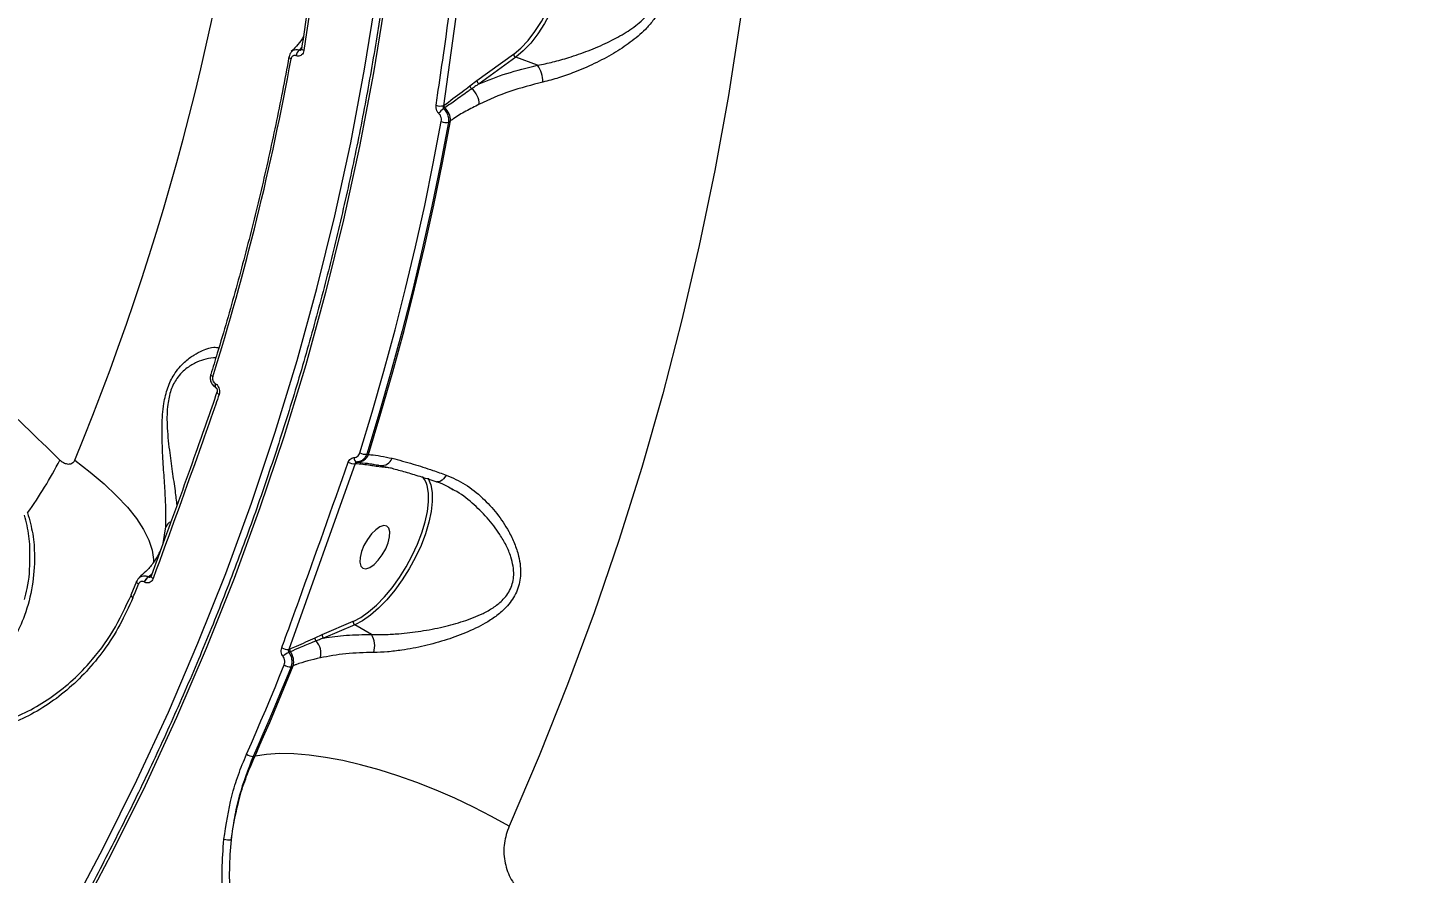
# Model space of a CAD drawing. Header units: millimetres. Extents: x -7245 to 6306, y -6696 to 5973.
# Drawn here: x 2221.5 to 2476.9, y -2185.5 to -2028.7 of the extents above; entities that cross this region are included whole.
import ezdxf

# ---------------------------------------------------------------- set-up
doc = ezdxf.new("R2010")
doc.units = ezdxf.units.MM
for name, color, linetype in [('DIKOM_ОБЪЕКТ', 7, 'Continuous'), ('DIKOM_РАЗМЕР_ЗОНА', 7, 'Continuous'), ('DIKOM_РАЗМЕР_ОБЪЕКТА', 7, 'Continuous')]:
    doc.layers.add(name, color=color, linetype=linetype)
doc.styles.add('style1', font='arial.ttf', dxfattribs={"width": 0.8})
doc.dimstyles.new('1-50', dxfattribs={"dimtxt": 300, "dimasz": 200, "dimexe": 100, "dimexo": 0, "dimgap": 100, "dimtad": 1, "dimtxsty": 'style1', "dimcen": 200, "dimclrd": 7, "dimclre": 7, "dimclrt": 7, "dimadec": 1, "dimazin": 2, "dimtfac": 1, "dimtmove": 0, "dimatfit": 2, "dimfxl": 0, "dimlwd": 25, "dimlwe": 18, "dimarcsym": 0})

# ---------------------------------------------------------------- blocks, each defined once
blk = doc.blocks.new('*D10')
at = {"layer": 'Defpoints', "color": 0, "transparency": 16777216}
for p in [(-4365.71, 2792.53), (4306.16, 475.6), (4306.16, -5965.27)]:
    blk.add_point(p, dxfattribs=at)
at = {"layer": 'DIKOM_РАЗМЕР_ОБЪЕКТА', "color": 7, "lineweight": 18, "transparency": 16777216}
for p, q in [((-4365.71, 2792.53), (-4365.71, -6065.27)), ((4306.16, 475.6), (4306.16, -6065.27))]:
    blk.add_line(p, q, dxfattribs=at)
at = {"layer": 'DIKOM_РАЗМЕР_ОБЪЕКТА', "color": 7, "lineweight": 25, "transparency": 16777216}
blk.add_line((-4165.71, -5965.27), (4106.16, -5965.27), dxfattribs=at)
at = {"layer": 'DIKOM_РАЗМЕР_ОБЪЕКТА', "color": 7, "transparency": 16777216}
for points in [[(-4165.71, -5931.93), (-4165.71, -5998.6), (-4365.71, -5965.27)], [(4106.16, -5931.93), (4106.16, -5998.6), (4306.16, -5965.27)]]:
    blk.add_solid(points, dxfattribs=at)
at = {"layer": 'DIKOM_РАЗМЕР_ОБЪЕКТА', "color": 7, "transparency": 16777216, "insert": (-85.78, -5712.1), "char_height": 300, "attachment_point": 5, "style": 'style1'}
blk.add_mtext('8650', dxfattribs=at)
blk = doc.blocks.new('*D12')
at = {"layer": 'Defpoints', "color": 0, "transparency": 16777216}
for p in [(-5865.71, 123.34), (6306.18, -91.92), (6306.18, -6596.14)]:
    blk.add_point(p, dxfattribs=at)
at = {"layer": 'DIKOM_РАЗМЕР_ЗОНА', "color": 7, "lineweight": 18, "transparency": 16777216}
for p, q in [((-5865.71, 123.34), (-5865.71, -6696.14)), ((6306.18, -91.92), (6306.18, -6696.14))]:
    blk.add_line(p, q, dxfattribs=at)
at = {"layer": 'DIKOM_РАЗМЕР_ЗОНА', "color": 7, "lineweight": 25, "transparency": 16777216}
blk.add_line((-5665.71, -6596.14), (6106.18, -6596.14), dxfattribs=at)
at = {"layer": 'DIKOM_РАЗМЕР_ЗОНА', "color": 7, "transparency": 16777216}
for points in [[(-5665.71, -6562.81), (-5665.71, -6629.48), (-5865.71, -6596.14)], [(6106.18, -6562.81), (6106.18, -6629.48), (6306.18, -6596.14)]]:
    blk.add_solid(points, dxfattribs=at)
at = {"layer": 'DIKOM_РАЗМЕР_ЗОНА', "color": 7, "transparency": 16777216, "insert": (-71.19, -6342.97), "char_height": 300, "attachment_point": 5, "style": 'style1'}
blk.add_mtext('12150', dxfattribs=at)

msp = doc.modelspace()

# ---------------------------------------------------------------- linework, layer by layer
at = {"layer": 'DIKOM_ОБЪЕКТ', "color": 7, "linetype": 'Continuous', "lineweight": 15}
for p, q in [((2303.652, -2006.949), (2298.575, -2043.161)), ((2272.339, -2032.318), (2271.909, -2032.82)), ((2271.931, -2032.828), (2272.318, -2032.575)), ((2271.308, -2033.902), (2271.287, -2033.894)), ((2271.909, -2032.82), (2271.931, -2032.828)), ((2304.802, -2038.511), (2311.595, -2033.605)), ((2312, -2034.185), (2305.207, -2039.091)), ((2311.595, -2033.605), (2311.7, -2033.528)), ((2316.048, -2035.667), (2312, -2034.185)), ((2303.493, -2039.494), (2304.802, -2038.511)), ((2298.575, -2043.161), (2298.647, -2043.109)), ((2298.863, -2043.57), (2298.632, -2043.736)), ((2299.927, -2045.954), (2299.536, -2046.232)), ((2256.316, -2094.684), (2256.337, -2094.697)), ((2256.38, -2095.406), (2256.409, -2095.423)), ((2256.38, -2095.406), (2256.391, -2095.413)), ((2256.642, -2096.257), (2256.647, -2096.242)), ((2284.382, -2107.767), (2284.697, -2107.799)), ((2282.235, -2109.511), (2269.912, -2143.952)), ((2282.293, -2109.518), (2282.235, -2109.511)), ((2285.155, -2109.533), (2286.861, -2109.833)), ((2287.154, -2110.175), (2286.123, -2110.03)), ((2288.994, -2110.362), (2287.154, -2110.175)), ((2300.412, -2114.348), (2300.212, -2114.252)), ((2246.637, -2124.309), (2247.168, -2121.197)), ((2241.716, -2131.353), (2240.685, -2133.876)), ((2243.166, -2131.462), (2243.145, -2131.449)), ((2244.59, -2129.857), (2243.929, -2130.498)), ((2243.929, -2130.498), (2243.949, -2130.51)), ((2243.949, -2130.51), (2244.436, -2130.274)), ((2244.422, -2130.367), (2244.427, -2130.353)), ((2276.13, -2141.178), (2281.88, -2138.729)), ((2282.146, -2139.384), (2276.396, -2141.833)), ((2281.88, -2138.729), (2281.987, -2138.682)), ((2285.244, -2141.169), (2282.146, -2139.384)), ((2274.801, -2141.776), (2276.13, -2141.178)), ((2269.912, -2143.952), (2270.12, -2143.863)), ((2270.227, -2144.375), (2269.932, -2144.499)), ((2270.733, -2146.997), (2270.351, -2147.156)), ((2263.343, -2163.766), (2263.677, -2163.722))]:
    msp.add_line(p, q, dxfattribs=at)
at = {"layer": 'DIKOM_ОБЪЕКТ', "color": 7, "linetype": 'Continuous', "lineweight": 15, "flags": 128}
for points in [[(2222.24, -2205.122), (2229.097, -2192.977), (2235.616, -2180.663), (2241.793, -2168.188), (2247.625, -2155.559), (2253.107, -2142.785), (2258.235, -2129.875), (2263.006, -2116.835), (2267.418, -2103.677), (2271.468, -2090.408), (2275.152, -2077.036), (2278.468, -2063.57), (2281.414, -2050.02), (2283.988, -2036.394), (2286.189, -2022.701), (2288.015, -2008.95), (2289.464, -1995.15), (2290.537, -1981.31), (2291.232, -1967.439), (2291.548, -1953.546), (2291.486, -1939.641), (2291.045, -1925.732)], [(2292.702, -1926.051), (2293.144, -1940.002), (2293.206, -1953.949), (2292.889, -1967.883), (2292.192, -1981.796), (2291.117, -1995.678), (2289.663, -2009.52), (2287.831, -2023.312), (2285.624, -2037.047), (2283.042, -2050.714), (2280.087, -2064.305), (2276.761, -2077.811), (2273.066, -2091.223), (2269.004, -2104.533), (2264.579, -2117.731), (2259.793, -2130.809), (2254.649, -2143.758), (2249.151, -2156.571), (2243.302, -2169.238), (2237.106, -2181.751), (2230.567, -2194.102), (2223.69, -2206.283)], [(2357.973, -1984.969), (2356.858, -1999.107), (2355.391, -2013.208), (2353.571, -2027.263), (2351.401, -2041.265), (2348.881, -2055.207), (2346.013, -2069.08), (2342.797, -2082.878), (2339.237, -2096.593), (2335.334, -2110.216), (2331.09, -2123.741), (2326.507, -2137.16), (2321.588, -2150.466), (2316.336, -2163.651), (2310.754, -2176.708)], [(2319.559, -2005.685), (2319.807, -2005.981), (2320.547, -2007.189), (2321.103, -2008.678), (2321.464, -2010.415), (2321.622, -2012.363), (2321.573, -2014.477), (2321.318, -2016.712), (2320.864, -2019.019), (2320.219, -2021.348), (2319.398, -2023.647), (2318.42, -2025.867), (2317.305, -2027.958), (2316.077, -2029.875), (2314.765, -2031.575), (2313.395, -2033.023), (2312, -2034.185)], [(2311.7, -2033.528), (2312.949, -2032.478), (2314.276, -2031.075), (2315.549, -2029.425), (2316.739, -2027.567), (2317.821, -2025.539), (2318.77, -2023.387), (2319.566, -2021.157), (2320.191, -2018.899), (2320.632, -2016.662), (2320.878, -2014.494), (2320.926, -2012.444), (2320.773, -2010.556), (2320.423, -2008.871), (2320.091, -2007.898)], [(2272.316, -2032.621), (2272.316, -2032.62), (2272.317, -2032.607)], [(2272.722, -2032.956), (2272.581, -2032.894), (2272.465, -2032.827), (2272.381, -2032.756), (2272.33, -2032.687), (2272.316, -2032.621)], [(2270.363, -2034.465), (2270.238, -2034.406), (2270.134, -2034.342), (2270.053, -2034.277), (2269.997, -2034.21), (2269.968, -2034.146), (2269.967, -2034.093)], [(2283.079, -2107.52), (2285.377, -2099.949), (2287.558, -2092.346), (2289.624, -2084.711), (2291.573, -2077.047), (2293.406, -2069.354), (2295.122, -2061.634), (2296.72, -2053.89), (2298.2, -2046.122)], [(2299.536, -2046.232), (2298.052, -2054.017), (2296.451, -2061.779), (2294.731, -2069.516), (2292.895, -2077.226), (2290.941, -2084.907), (2288.871, -2092.559), (2286.684, -2100.179), (2284.382, -2107.767)], [(2284.697, -2107.799), (2287.013, -2100.175), (2289.212, -2092.516), (2291.293, -2084.826), (2293.257, -2077.106), (2295.103, -2069.357), (2296.83, -2061.581), (2298.438, -2053.78), (2299.927, -2045.954)], [(2255.849, -2093.403), (2255.727, -2093.328), (2255.626, -2093.253), (2255.547, -2093.177), (2255.493, -2093.104), (2255.466, -2093.036), (2255.466, -2092.974), (2255.466, -2092.971)], [(2256.316, -2094.684), (2256.273, -2094.834), (2256.248, -2094.975), (2256.243, -2095.104), (2256.256, -2095.215), (2256.289, -2095.307), (2256.34, -2095.376), (2256.38, -2095.406)], [(2256.337, -2094.697), (2256.294, -2094.846), (2256.269, -2094.988), (2256.263, -2095.116), (2256.277, -2095.228), (2256.31, -2095.319), (2256.361, -2095.388), (2256.403, -2095.42)], [(2257.021, -2096.714), (2256.886, -2096.624), (2256.776, -2096.532), (2256.697, -2096.442), (2256.65, -2096.357), (2256.638, -2096.28), (2256.642, -2096.257)], [(2230.271, -2108.881), (2233.136, -2111.079), (2235.728, -2113.278), (2238.029, -2115.459), (2240.019, -2117.606), (2241.683, -2119.701), (2243.008, -2121.73), (2243.984, -2123.675), (2244.604, -2125.521), (2244.862, -2127.256), (2244.865, -2127.87)], [(2299.106, -2111.618), (2298.879, -2111.991), (2298.625, -2112.313), (2298.355, -2112.573), (2298.076, -2112.764), (2297.799, -2112.878), (2297.533, -2112.911), (2297.325, -2112.876)], [(2281.987, -2138.682), (2283.269, -2138.006), (2284.715, -2136.997), (2286.187, -2135.726), (2287.653, -2134.219), (2289.079, -2132.51), (2290.436, -2130.637), (2291.692, -2128.639), (2292.822, -2126.562), (2293.799, -2124.45), (2294.604, -2122.35), (2295.217, -2120.309), (2295.625, -2118.369), (2295.821, -2116.574), (2295.798, -2114.963), (2295.559, -2113.572), (2295.379, -2113.021)], [(2295.745, -2112.189), (2295.787, -2112.264), (2296.253, -2113.441), (2296.5, -2114.875), (2296.523, -2116.536), (2296.321, -2118.387), (2295.9, -2120.388), (2295.268, -2122.493), (2294.438, -2124.659), (2293.43, -2126.836), (2292.265, -2128.979), (2290.969, -2131.038), (2289.571, -2132.97), (2288.099, -2134.733), (2286.588, -2136.286), (2285.07, -2137.598), (2283.579, -2138.638), (2282.146, -2139.384)], [(2295.379, -2113.021), (2295.108, -2112.431), (2294.741, -2111.879)], [(2283.403, -2125.804), (2283.136, -2126.878), (2283.091, -2127.8), (2283.273, -2128.494), (2283.666, -2128.903), (2284.238, -2128.996), (2284.944, -2128.763), (2285.725, -2128.225), (2286.519, -2127.424), (2287.262, -2126.425), (2287.892, -2125.312), (2288.36, -2124.17), (2288.627, -2123.095), (2288.671, -2122.174), (2288.489, -2121.481), (2288.096, -2121.071), (2287.524, -2120.978), (2286.819, -2121.211), (2286.037, -2121.75), (2285.243, -2122.55), (2284.501, -2123.548), (2283.87, -2124.663), (2283.403, -2125.804)], [(2242.082, -2131.831), (2241.964, -2131.748), (2241.866, -2131.665), (2241.789, -2131.583), (2241.737, -2131.506), (2241.71, -2131.434), (2241.71, -2131.371), (2241.716, -2131.355)], [(2244.807, -2130.808), (2244.672, -2130.72), (2244.562, -2130.63), (2244.481, -2130.543), (2244.433, -2130.462), (2244.419, -2130.39), (2244.422, -2130.367)], [(2240.685, -2133.876), (2240.679, -2133.896), (2240.679, -2133.958), (2240.706, -2134.03), (2240.758, -2134.107), (2240.834, -2134.189), (2240.932, -2134.274), (2241.05, -2134.357)], [(2262.088, -2163.393), (2262.994, -2161.334), (2263.89, -2159.272), (2264.778, -2157.205), (2265.656, -2155.136), (2266.526, -2153.062), (2267.386, -2150.985), (2268.238, -2148.905), (2269.08, -2146.822)], [(2270.351, -2147.156), (2269.507, -2149.245), (2268.653, -2151.33), (2267.791, -2153.412), (2266.919, -2155.49), (2266.039, -2157.564), (2265.149, -2159.634), (2264.251, -2161.702), (2263.343, -2163.766)], [(2263.677, -2163.722), (2264.591, -2161.644), (2265.496, -2159.562), (2266.391, -2157.477), (2267.278, -2155.388), (2268.155, -2153.295), (2269.024, -2151.199), (2269.883, -2149.1), (2270.733, -2146.997)], [(2310.754, -2176.708), (2307.522, -2174.9), (2304.169, -2173.173), (2300.725, -2171.543), (2297.221, -2170.025), (2293.689, -2168.631), (2290.161, -2167.377), (2286.67, -2166.274), (2283.248, -2165.33), (2279.925, -2164.553), (2276.731, -2163.953), (2273.697, -2163.535), (2270.85, -2163.301), (2268.215, -2163.253), (2265.817, -2163.395), (2263.677, -2163.722)]]:
    msp.add_lwpolyline(points, dxfattribs=at)
at = {"layer": 'DIKOM_ОБЪЕКТ', "color": 7, "linetype": 'Continuous', "lineweight": 15}
for centre, radius, start, end in [((1785.536, -1925.673), 480.993, 337.61085, 354.71944), ((1783.663, -1945.863), 494.699, 342.64807, 349.68249), ((2272.875, -2034.097), 1.601, 127.09398, 172.70368), ((2272.897, -2034.106), 1.601, 127.10055, 172.68455), ((2312.242, -2033.585), 0.647, 181.76776, 248.01365), ((2311.484, -2038.84), 5.558, 0.56723, 34.81112), ((2304.158, -2039.451), 0.666, 183.68868, 241.42162), ((2301.419, -2042.998), 3.825, 1.42655, 50.75826), ((2305.449, -2038.491), 0.647, 181.76776, 248.01365), ((2298.029, -2040.936), 2.291, 249.59921, 283.78518), ((2300.527, -2046.702), 3.52, 122.56801, 142.90792), ((2299.293, -2043.088), 0.646, 181.80168, 228.23372), ((2296.721, -2045.957), 3.207, 0.03931, 48.087), ((2299.04, -2044.093), 2.196, 247.51338, 283.06088), ((2152.73, -2069.812), 84.367, 324.62374, 332.44112), ((2281.996, -2107.484), 2.041, 238.84186, 276.72233), ((2282.838, -2108.457), 0.837, 175.8833, 246.53558), ((2282.71, -2109.698), 0.454, 92.58022, 156.65587), ((2282.573, -2106.965), 2.282, 272.9202, 338.56606), ((2284.105, -2105.669), 2.115, 241.00333, 277.51678), ((2287.148, -2107.789), 2.069, 262.00915, 339.48585), ((2286.549, -2110.224), 0.469, 99.66008, 155.54158), ((2287.604, -2110.384), 0.497, 119.62909, 155.039), ((2248.83, -2121.94), 1.82, 114.47009, 155.91246), ((1786.576, -1947.208), 491.499, 337.61845, 337.93657), ((2244.798, -2132.011), 1.746, 119.86998, 161.21982), ((2244.819, -2132.024), 1.746, 119.8772, 161.22116), ((2282.457, -2138.876), 0.596, 165.73552, 238.50574), ((2275.394, -2141.909), 0.608, 167.31695, 231.23109), ((2272.499, -2144.638), 3.377, 344.8418, 41.87864), ((2276.708, -2141.324), 0.597, 165.79846, 238.46069), ((2281.688, -2143.331), 4.162, 343.5682, 31.28972), ((2269.748, -2141.799), 2.159, 238.69734, 274.34817), ((2271.534, -2148.064), 3.908, 114.1866, 133.14055), ((2270.699, -2144.01), 0.597, 165.82296, 217.67946), ((2267.879, -2146.188), 2.966, 344.1626, 37.67993), ((2270.221, -2145.072), 2.088, 236.90063, 273.58737), ((2263.274, -2161.7), 2.067, 234.98959, 271.92167), ((2258.766, -2175.493), 3.751, 256.74611, 277.28736)]:
    msp.add_arc(centre, radius, start, end, dxfattribs=at)
for points, knots in [([(2292.262, -1925.789), (2292.355, -1928.014), (2292.622, -1934.474), (2292.823, -1945.167), (2292.764, -1957.863), (2292.385, -1970.546), (2291.692, -1983.21), (2290.685, -1995.846), (2289.364, -2008.45), (2287.73, -2021.012), (2285.783, -2033.528), (2283.526, -2045.989), (2280.958, -2058.39), (2278.082, -2070.723), (2274.898, -2082.982), (2271.41, -2095.16), (2267.617, -2107.25), (2263.524, -2119.247), (2259.132, -2131.142), (2254.442, -2142.93), (2249.459, -2154.605), (2244.184, -2166.16), (2238.622, -2177.589), (2232.77, -2188.884), (2227.638, -2198.244), (2224.42, -2203.817), (2223.326, -2205.712)], [0, 0, 0, 0, 0.0228187, 0.0662174, 0.1096181, 0.1530185, 0.19642, 0.2398199, 0.2832215, 0.3266219, 0.3700228, 0.4134234, 0.4568244, 0.5002255, 0.5436253, 0.5870281, 0.6304278, 0.6738292, 0.7172291, 0.7606304, 0.8040318, 0.8474322, 0.8908334, 0.9342341, 0.9776334, 1, 1, 1, 1]), ([(2128.166, -1930.829), (2127.673, -1932.189), (2126.322, -1935.918), (2125.338, -1942.741), (2125.135, -1951.255), (2126.133, -1960.455), (2128.234, -1970.073), (2131.369, -1980.005), (2135.436, -1990.172), (2140.536, -2000.85), (2146.693, -2012.017), (2153.91, -2023.645), (2161.978, -2035.4), (2170.826, -2047.228), (2180.373, -2059.078), (2190.818, -2071.209), (2202.182, -2083.589), (2214.381, -2096.181), (2223.144, -2104.625), (2227.524, -2108.845)], [0, 0, 0, 0, 0.0356825, 0.0978168, 0.1599511, 0.2229776, 0.2860051, 0.3452, 0.4044429, 0.4636397, 0.5245617, 0.5855324, 0.6464551, 0.7045807, 0.7627482, 0.8208745, 0.8805673, 0.9403059, 1, 1, 1, 1]), ([(2064.925, -1984.64), (2064.664, -1986.282), (2063.965, -1990.681), (2064.095, -1998.486), (2065.199, -2008.047), (2067.543, -2018.272), (2071.081, -2029.105), (2075.755, -2040.318), (2081.515, -2051.86), (2088.299, -2063.677), (2096.215, -2075.965), (2105.286, -2088.697), (2115.508, -2101.842), (2126.183, -2114.546), (2137.109, -2126.733), (2148.104, -2138.344), (2159.803, -2150.092), (2172.187, -2161.943), (2185.118, -2173.77), (2198.53, -2185.516), (2210.899, -2195.941), (2218.958, -2202.465), (2222.24, -2205.122)], [0, 0, 0, 0, 0.0323273, 0.0865593, 0.1407502, 0.1965143, 0.2523252, 0.3080903, 0.3622806, 0.416513, 0.4707035, 0.5264677, 0.5822781, 0.6380434, 0.6852062, 0.7324239, 0.7796426, 0.8273085, 0.874973, 0.9214388, 0.968009, 1, 1, 1, 1]), ([(2277.305, -1996.767), (2276.798, -2000.68), (2275.564, -2010.203), (2273.883, -2022.159), (2272.658, -2030.22), (2272.294, -2032.618)], [0, 0, 0, 0, 0.3289101, 0.8004029, 1, 1, 1, 1]), ([(2277.731, -1997.119), (2277.651, -1997.734), (2277.251, -2000.809), (2275.675, -2012.716), (2274.018, -2024.075), (2272.722, -2032.956)], [0, 0, 0, 0, 0.051715, 0.2585549, 1, 1, 1, 1]), ([(2320.26, -2004.092), (2321.542, -2004.263), (2324.108, -2004.606), (2326.688, -2005.718), (2329.069, -2006.971), (2331.274, -2008.373), (2333.997, -2010.704), (2336.26, -2013.221), (2337.8, -2015.52), (2338.807, -2017.653), (2339.497, -2019.904), (2339.653, -2022.676), (2338.785, -2025.358), (2337.458, -2027.433), (2335.718, -2029.41), (2333.279, -2031.466), (2330.068, -2033.551), (2326.577, -2035.41), (2323.144, -2036.891), (2319.939, -2038.037), (2318.007, -2038.536), (2317.042, -2038.785)], [0, 0, 0, 0, 0.0726907, 0.1455203, 0.1511289, 0.2173274, 0.2835414, 0.3377144, 0.3918179, 0.4254872, 0.4591089, 0.5134525, 0.5679349, 0.6044929, 0.6411211, 0.7029605, 0.764911, 0.8309035, 0.8968714, 0.9484518, 1, 1, 1, 1]), ([(2297.23, -2043.083), (2297.322, -2042.463), (2297.782, -2039.363), (2299.554, -2027.269), (2301.094, -2015.851), (2302.303, -2006.899)], [0, 0, 0, 0, 0.0512287, 0.2561301, 1, 1, 1, 1]), ([(2316.048, -2035.667), (2316.994, -2035.475), (2318.901, -2035.089), (2322.058, -2034.189), (2325.465, -2033.009), (2328.917, -2031.532), (2332.119, -2029.833), (2334.55, -2028.159), (2336.306, -2026.488), (2337.617, -2024.745), (2338.472, -2022.396), (2338.241, -2019.938), (2337.492, -2017.953), (2336.418, -2016.042), (2334.8, -2013.975), (2332.474, -2011.697), (2329.679, -2009.592), (2326.789, -2007.851), (2324.834, -2007.144), (2324.02, -2006.849)], [0, 0, 0, 0, 0.0586587, 0.1182851, 0.193192, 0.2694374, 0.3381879, 0.408324, 0.4472393, 0.4871246, 0.5437891, 0.6003695, 0.6361503, 0.6728454, 0.7328175, 0.7939989, 0.8690743, 0.9454478, 1, 1, 1, 1]), ([(2272.624, -2030.428), (2272.313, -2030.886), (2271.696, -2031.793), (2270.832, -2032.675), (2270.404, -2033.112)], [0, 0, 0, 0, 0.5044227, 1, 1, 1, 1]), ([(2272.325, -2032.507), (2272.321, -2032.555), (2272.314, -2032.658), (2272.276, -2032.758), (2272.245, -2032.793), (2272.249, -2032.791), (2272.25, -2032.79)], [0, 0, 0, 0, 0.2630016, 0.5608088, 0.8791452, 1, 1, 1, 1]), ([(2269.967, -2034.092), (2269.566, -2036.244), (2268.403, -2042.49), (2266.241, -2052.784), (2263.381, -2064.945), (2260.207, -2077.03), (2257.514, -2086.357), (2255.875, -2091.651), (2255.468, -2092.965)], [0, 0, 0, 0, 0.1082679, 0.3141966, 0.5201324, 0.7260587, 0.9319975, 1, 1, 1, 1]), ([(2270.467, -2033.123), (2270.341, -2033.269), (2270.098, -2033.549), (2270.018, -2033.917), (2269.98, -2034.094)], [0, 0, 0, 0, 0.5183413, 1, 1, 1, 1]), ([(2271.287, -2033.894), (2271.273, -2033.888), (2271.171, -2033.85), (2270.976, -2033.824), (2270.756, -2033.885), (2270.57, -2034.019), (2270.431, -2034.203), (2270.384, -2034.384), (2270.363, -2034.465)], [0, 0, 0, 0, 0.0339801, 0.2522828, 0.4706871, 0.5980906, 0.8194598, 1, 1, 1, 1]), ([(2270.453, -2033.151), (2270.47, -2033.126), (2270.546, -2033.013), (2270.818, -2032.854), (2271.254, -2032.708), (2271.666, -2032.746), (2271.88, -2032.811), (2271.909, -2032.82)], [0, 0, 0, 0, 0.0564571, 0.2589814, 0.6043386, 0.9469447, 1, 1, 1, 1]), ([(2272.722, -2032.956), (2272.685, -2033.112), (2272.61, -2033.423), (2272.334, -2033.769), (2271.976, -2033.967), (2271.614, -2033.999), (2271.394, -2033.929), (2271.308, -2033.902)], [0, 0, 0, 0, 0.2181536, 0.4366899, 0.6530318, 0.8657001, 1, 1, 1, 1]), ([(2271.931, -2032.828), (2271.958, -2032.838), (2272.029, -2032.862), (2272.143, -2032.854), (2272.215, -2032.806), (2272.245, -2032.787)], [0, 0, 0, 0, 0.268857, 0.6974434, 1, 1, 1, 1]), ([(2305.207, -2039.091), (2306.87, -2038.426), (2310.233, -2037.081), (2314.096, -2036.142), (2316.048, -2035.667)], [0, 0, 0, 0, 0.4947586, 1, 1, 1, 1]), ([(2298.647, -2043.109), (2299.792, -2042.273), (2301.408, -2041.094), (2303.023, -2039.855), (2303.493, -2039.494)], [0, 0, 0, 0, 0.7088366, 1, 1, 1, 1]), ([(2303.839, -2040.036), (2303.639, -2040.178), (2302.641, -2040.887), (2300.97, -2042.059), (2299.532, -2043.09), (2298.863, -2043.57)], [0, 0, 0, 0, 0.1179158, 0.5894616, 1, 1, 1, 1]), ([(2305.207, -2039.091), (2305.005, -2039.226), (2304.548, -2039.533), (2304.093, -2039.855), (2303.839, -2040.036)], [0, 0, 0, 0, 0.4403582, 1, 1, 1, 1]), ([(2317.042, -2038.785), (2314.952, -2039.335), (2310.712, -2040.449), (2307.02, -2042.039), (2305.253, -2042.898), (2305.243, -2042.903)], [0, 0, 0, 0, 0.4914063, 0.9970835, 1, 1, 1, 1]), ([(2297.719, -2044.58), (2297.7, -2044.559), (2297.565, -2044.418), (2297.361, -2044.098), (2297.2, -2043.588), (2297.22, -2043.251), (2297.23, -2043.083)], [0, 0, 0, 0, 0.0523896, 0.364958, 0.6828327, 1, 1, 1, 1]), ([(2298.2, -2046.122), (2298.215, -2045.955), (2298.245, -2045.621), (2298.099, -2045.109), (2297.894, -2044.767), (2297.75, -2044.612), (2297.719, -2044.58)], [0, 0, 0, 0, 0.3077547, 0.6158895, 0.9189893, 1, 1, 1, 1]), ([(2298.575, -2043.161), (2298.556, -2043.227), (2298.521, -2043.357), (2298.536, -2043.552), (2298.587, -2043.676), (2298.627, -2043.729), (2298.632, -2043.736)], [0, 0, 0, 0, 0.3344532, 0.6553547, 0.9517972, 1, 1, 1, 1]), ([(2298.632, -2043.736), (2298.684, -2043.789), (2298.93, -2044.043), (2299.288, -2044.598), (2299.567, -2045.427), (2299.546, -2045.964), (2299.536, -2046.232)], [0, 0, 0, 0, 0.0813414, 0.3857641, 0.6936539, 1, 1, 1, 1]), ([(2305.243, -2042.903), (2304.392, -2043.327), (2302.684, -2044.179), (2300.981, -2045.202), (2300.1, -2045.831), (2299.927, -2045.954)], [0, 0, 0, 0, 0.4439021, 0.8911305, 1, 1, 1, 1]), ([(2247.168, -2121.197), (2247.176, -2120.376), (2247.191, -2118.733), (2247.058, -2115.465), (2246.813, -2111.738), (2246.581, -2108.161), (2246.443, -2105.036), (2246.423, -2102.66), (2246.519, -2100.419), (2246.787, -2098.028), (2247.422, -2095.382), (2248.493, -2093.181), (2249.601, -2091.686), (2250.849, -2090.407), (2252.355, -2089.297), (2254.253, -2088.365), (2255.904, -2087.857), (2256.687, -2087.974), (2256.973, -2088.016)], [0, 0, 0, 0, 0.0844277, 0.1689394, 0.2576436, 0.3463137, 0.3955132, 0.4446627, 0.4831574, 0.5215932, 0.5784729, 0.635487, 0.6738317, 0.7122637, 0.7785229, 0.8449183, 0.9433979, 1, 1, 1, 1]), ([(2256.412, -2089.898), (2255.809, -2089.936), (2254.738, -2090.004), (2252.881, -2090.663), (2251.366, -2091.508), (2250.11, -2092.581), (2249.031, -2093.849), (2248.012, -2095.815), (2247.491, -2098.235), (2247.345, -2100.424), (2247.37, -2102.503), (2247.531, -2104.722), (2247.86, -2107.653), (2248.336, -2111.019), (2248.843, -2114.47), (2249.081, -2116.372), (2249.188, -2117.234)], [0, 0, 0, 0, 0.1022681, 0.1816572, 0.2625876, 0.3069491, 0.3523955, 0.4173257, 0.4821646, 0.5265877, 0.5722882, 0.6311232, 0.690832, 0.7985657, 0.9086619, 1, 1, 1, 1]), ([(2255.479, -2092.971), (2255.429, -2093.181), (2255.322, -2093.635), (2255.476, -2094.368), (2255.843, -2095.025), (2256.234, -2095.295), (2256.416, -2095.42)], [0, 0, 0, 0, 0.2281404, 0.4923087, 0.7637827, 1, 1, 1, 1]), ([(2255.849, -2093.403), (2255.848, -2093.404), (2255.817, -2093.502), (2255.785, -2093.717), (2255.823, -2094.003), (2255.923, -2094.275), (2256.079, -2094.513), (2256.239, -2094.629), (2256.316, -2094.684)], [0, 0, 0, 0, 0.0042701, 0.2195337, 0.4353661, 0.5683529, 0.7936704, 1, 1, 1, 1]), ([(2256.624, -2096.251), (2255.325, -2099.98), (2252.164, -2109.053), (2248.08, -2120.428), (2245.247, -2128.083), (2244.404, -2130.36)], [0, 0, 0, 0, 0.3288803, 0.8003741, 1, 1, 1, 1]), ([(2256.337, -2094.697), (2256.416, -2094.75), (2256.619, -2094.889), (2256.888, -2095.233), (2257.079, -2095.711), (2257.141, -2096.235), (2257.061, -2096.554), (2257.021, -2096.714)], [0, 0, 0, 0, 0.1340766, 0.3466701, 0.5631651, 0.7817263, 1, 1, 1, 1]), ([(2256.401, -2095.421), (2256.419, -2095.432), (2256.456, -2095.455), (2256.537, -2095.544), (2256.611, -2095.671), (2256.666, -2095.832), (2256.687, -2096.005), (2256.675, -2096.155), (2256.652, -2096.217), (2256.642, -2096.242)], [0, 0, 0, 0, 0.138835, 0.2821742, 0.4206361, 0.5704737, 0.7276248, 0.891702, 1, 1, 1, 1]), ([(2257.021, -2096.714), (2256.817, -2097.3), (2255.795, -2100.229), (2251.814, -2111.571), (2247.882, -2122.367), (2244.807, -2130.808)], [0, 0, 0, 0, 0.0517036, 0.2585525, 1, 1, 1, 1]), ([(2227.524, -2108.845), (2227.691, -2108.988), (2228.04, -2109.283), (2228.584, -2109.521), (2229.089, -2109.599), (2229.527, -2109.545), (2229.878, -2109.381), (2230.135, -2109.146), (2230.227, -2108.966), (2230.271, -2108.881)], [0, 0, 0, 0, 0.1943371, 0.4036691, 0.5538916, 0.6910634, 0.8350837, 0.9219426, 1, 1, 1, 1]), ([(2268.626, -2143.644), (2268.842, -2143.055), (2269.919, -2140.11), (2274.101, -2128.619), (2277.934, -2117.751), (2280.94, -2109.231)], [0, 0, 0, 0, 0.0512314, 0.2561281, 1, 1, 1, 1]), ([(2280.94, -2109.231), (2280.954, -2109.192), (2281.025, -2109.005), (2281.221, -2108.719), (2281.577, -2108.456), (2281.861, -2108.417), (2282.003, -2108.397)], [0, 0, 0, 0, 0.0812895, 0.3907036, 0.6950547, 1, 1, 1, 1]), ([(2282.003, -2108.397), (2282.145, -2108.378), (2282.428, -2108.34), (2282.784, -2108.077), (2282.989, -2107.779), (2283.06, -2107.575), (2283.079, -2107.52)], [0, 0, 0, 0, 0.2953402, 0.5902885, 0.8900151, 1, 1, 1, 1]), ([(2282.504, -2109.225), (2282.462, -2109.232), (2282.374, -2109.247), (2282.284, -2109.339), (2282.245, -2109.435), (2282.236, -2109.498), (2282.235, -2109.511)], [0, 0, 0, 0, 0.2866017, 0.5897553, 0.9137249, 1, 1, 1, 1]), ([(2284.382, -2107.767), (2284.345, -2107.858), (2284.21, -2108.197), (2283.842, -2108.693), (2283.224, -2109.129), (2282.745, -2109.193), (2282.504, -2109.225)], [0, 0, 0, 0, 0.1092357, 0.4079686, 0.7031275, 1, 1, 1, 1]), ([(2282.504, -2109.225), (2282.535, -2109.228), (2282.596, -2109.233), (2282.658, -2109.24), (2282.689, -2109.244)], [0, 0, 0, 0, 0.4879047, 1, 1, 1, 1]), ([(2282.689, -2109.244), (2282.843, -2109.26), (2283.611, -2109.341), (2284.583, -2109.447), (2285.412, -2109.581), (2285.609, -2109.613)], [0, 0, 0, 0, 0.1599454, 0.7997838, 1, 1, 1, 1]), ([(2284.697, -2107.799), (2284.835, -2107.817), (2285.534, -2107.909), (2286.943, -2108.073), (2288.37, -2108.367), (2289.085, -2108.514)], [0, 0, 0, 0, 0.1088723, 0.5527891, 1, 1, 1, 1]), ([(2289.085, -2108.514), (2290.356, -2108.85), (2292.683, -2109.465), (2296.149, -2110.578), (2298.282, -2111.328), (2299.106, -2111.618)], [0, 0, 0, 0, 0.4251144, 0.7780745, 1, 1, 1, 1]), ([(2286.123, -2110.03), (2285.756, -2109.97), (2284.497, -2109.762), (2283.207, -2109.619), (2282.293, -2109.518)], [0, 0, 0, 0, 0.291207, 1, 1, 1, 1]), ([(2299.106, -2111.618), (2300.301, -2112.146), (2302.693, -2113.203), (2305.829, -2115.741), (2308.556, -2118.697), (2310.493, -2121.6), (2311.799, -2124.285), (2312.522, -2126.447), (2312.888, -2128.499), (2312.932, -2130.773), (2312.29, -2133.388), (2310.697, -2135.741), (2308.782, -2137.498), (2306.359, -2139.15), (2303.18, -2140.743), (2299.209, -2142.193), (2295.068, -2143.343), (2291.351, -2144.048), (2288.202, -2144.432), (2286.52, -2144.483), (2285.679, -2144.508)], [0, 0, 0, 0, 0.0754457, 0.1510291, 0.2213811, 0.2917268, 0.3346512, 0.3775414, 0.4104266, 0.4432536, 0.4962546, 0.5490793, 0.5889861, 0.6289725, 0.6969469, 0.7650072, 0.8363507, 0.9076286, 0.9538294, 1, 1, 1, 1]), ([(2286.883, -2109.851), (2286.958, -2109.866), (2287.711, -2110.021), (2289.357, -2110.442), (2291.826, -2111.123), (2294.485, -2111.93), (2296.384, -2112.566), (2297.323, -2112.88)], [0, 0, 0, 0, 0.026513, 0.267537, 0.5119437, 0.7585715, 1, 1, 1, 1]), ([(2285.244, -2141.169), (2286.064, -2141.183), (2287.715, -2141.211), (2290.784, -2141.026), (2294.425, -2140.594), (2298.458, -2139.825), (2302.349, -2138.769), (2305.447, -2137.579), (2307.827, -2136.252), (2309.665, -2134.829), (2311.185, -2132.813), (2311.704, -2130.489), (2311.546, -2128.462), (2311.074, -2126.605), (2310.239, -2124.629), (2308.806, -2122.162), (2306.733, -2119.459), (2303.896, -2116.753), (2301.754, -2114.989), (2300.499, -2114.389), (2300.412, -2114.348)], [0, 0, 0, 0, 0.0505674, 0.1019243, 0.1799088, 0.2597095, 0.3329697, 0.4077605, 0.4490995, 0.4913875, 0.5446307, 0.5976198, 0.6309301, 0.6652507, 0.7107494, 0.7570173, 0.8335008, 0.9115534, 0.993893, 1, 1, 1, 1]), ([(2297.33, -2112.864), (2297.335, -2112.866), (2297.988, -2113.052), (2299.033, -2113.51), (2300.03, -2114.108), (2300.414, -2114.339)], [0, 0, 0, 0, 0.0052537, 0.6163941, 1, 1, 1, 1]), ([(2221.52, -2118.656), (2221.881, -2119.945), (2222.614, -2122.557), (2222.907, -2127.159), (2222.543, -2132.279), (2221.215, -2137.382), (2219.118, -2141.898), (2216.601, -2145.467), (2213.648, -2148.399), (2210.66, -2150.534), (2207.5, -2152.119), (2204.722, -2153.078), (2202.904, -2153.421), (2202.203, -2153.554)], [0, 0, 0, 0, 0.0889151, 0.1801278, 0.3049774, 0.4334589, 0.5379176, 0.64516, 0.7294076, 0.8158753, 0.8847843, 0.9555167, 1, 1, 1, 1]), ([(2220.929, -2134.672), (2221.118, -2134.009), (2221.826, -2131.53), (2222.024, -2127.567), (2221.916, -2122.945), (2221.286, -2120.344), (2220.972, -2119.045)], [0, 0, 0, 0, 0.1325222, 0.4953942, 0.7480835, 1, 1, 1, 1]), ([(2767.884, -2415.022), (2766.153, -2415.745), (2761.453, -2417.709), (2752.91, -2420.299), (2742.015, -2422.586), (2730.118, -2424.105), (2717.295, -2424.865), (2703.6, -2424.855), (2689.067, -2424.07), (2673.706, -2422.496), (2657.558, -2420.149), (2640.679, -2417.047), (2623.15, -2413.203), (2605.051, -2408.635), (2586.434, -2403.349), (2567.32, -2397.341), (2547.751, -2390.635), (2527.789, -2383.258), (2507.532, -2375.244), (2487.07, -2366.633), (2466.721, -2357.554), (2446.521, -2348.043), (2426.508, -2338.142), (2406.484, -2327.768), (2386.536, -2316.964), (2366.75, -2305.779), (2346.937, -2294.091), (2327.139, -2281.899), (2307.4, -2269.212), (2288.024, -2256.226), (2269.1, -2243.002), (2250.717, -2229.6), (2232.938, -2216.062), (2215.806, -2202.406), (2199.333, -2188.659), (2183.57, -2174.864), (2168.581, -2161.083), (2154.457, -2147.386), (2142.035, -2134.678), (2134.678, -2126.612), (2131.395, -2123.012)], [0, 0, 0, 0, 0.0156523, 0.0424896, 0.0694117, 0.0963765, 0.1233418, 0.1502635, 0.1771008, 0.2039381, 0.2308601, 0.2578252, 0.2847902, 0.311712, 0.3385496, 0.365387, 0.3923089, 0.4192737, 0.4462388, 0.4731607, 0.4999982, 0.5258463, 0.5517703, 0.5777323, 0.6036948, 0.6296184, 0.6554669, 0.682304, 0.7092261, 0.7361913, 0.7631561, 0.7900782, 0.8169154, 0.8437533, 0.8706748, 0.8976399, 0.9246056, 0.9515271, 0.9783646, 1, 1, 1, 1]), ([(2246.165, -2125.427), (2246.042, -2125.742), (2245.699, -2126.625), (2244.793, -2127.984), (2243.614, -2129.402), (2242.626, -2130.231), (2242.198, -2130.59)], [0, 0, 0, 0, 0.1688278, 0.473013, 0.7715674, 1, 1, 1, 1]), ([(2242.27, -2130.626), (2242.149, -2130.726), (2241.909, -2130.923), (2241.793, -2131.217), (2241.736, -2131.363)], [0, 0, 0, 0, 0.5030948, 1, 1, 1, 1]), ([(2243.145, -2131.449), (2243.132, -2131.442), (2243.036, -2131.384), (2242.838, -2131.32), (2242.601, -2131.339), (2242.382, -2131.433), (2242.204, -2131.587), (2242.12, -2131.755), (2242.082, -2131.831)], [0, 0, 0, 0, 0.0341991, 0.2523705, 0.4707447, 0.5980691, 0.8195079, 1, 1, 1, 1]), ([(2242.252, -2130.65), (2242.312, -2130.59), (2242.449, -2130.451), (2242.803, -2130.319), (2243.282, -2130.265), (2243.694, -2130.38), (2243.901, -2130.484), (2243.929, -2130.498)], [0, 0, 0, 0, 0.1428091, 0.3266212, 0.6405768, 0.9518541, 1, 1, 1, 1]), ([(2244.807, -2130.808), (2244.738, -2130.953), (2244.6, -2131.244), (2244.248, -2131.529), (2243.841, -2131.654), (2243.462, -2131.615), (2243.249, -2131.505), (2243.166, -2131.462)], [0, 0, 0, 0, 0.218301, 0.4367512, 0.6530327, 0.8657467, 1, 1, 1, 1]), ([(2243.949, -2130.51), (2243.976, -2130.525), (2244.044, -2130.564), (2244.174, -2130.575), (2244.268, -2130.536), (2244.313, -2130.518)], [0, 0, 0, 0, 0.2450439, 0.6340752, 1, 1, 1, 1]), ([(2244.424, -2130.354), (2244.421, -2130.364), (2244.403, -2130.425), (2244.355, -2130.487), (2244.316, -2130.519), (2244.314, -2130.519), (2244.314, -2130.52)], [0, 0, 0, 0, 0.0780781, 0.4393095, 0.8344399, 1, 1, 1, 1]), ([(2241.05, -2134.357), (2240.275, -2136.073), (2238.725, -2139.505), (2235.786, -2144.061), (2232.478, -2148.095), (2228.846, -2151.563), (2224.888, -2154.509), (2220.649, -2156.866), (2216.205, -2158.629), (2211.619, -2159.771), (2206.959, -2160.258), (2202.297, -2160.104), (2197.725, -2159.325), (2193.323, -2157.908), (2189.11, -2155.961), (2186.51, -2154.197), (2185.212, -2153.316)], [0, 0, 0, 0, 0.0751052, 0.1502186, 0.2212823, 0.2925784, 0.3636484, 0.4347713, 0.5061241, 0.5772489, 0.6483415, 0.7196599, 0.790752, 0.8604315, 0.930318, 1, 1, 1, 1]), ([(2206.166, -2159.114), (2206.88, -2159.13), (2209.112, -2159.177), (2212.862, -2158.569), (2217.325, -2157.348), (2221.638, -2155.487), (2225.727, -2153.041), (2229.544, -2150.049), (2233.551, -2146.01), (2237.528, -2140.712), (2239.681, -2136.105), (2240.758, -2133.802)], [0, 0, 0, 0, 0.0500524, 0.1565143, 0.2633131, 0.3697805, 0.4762233, 0.5830066, 0.6894522, 0.8447322, 1, 1, 1, 1]), ([(2270.12, -2143.863), (2270.531, -2143.687), (2272.083, -2143.022), (2273.649, -2142.304), (2274.801, -2141.776)], [0, 0, 0, 0, 0.2646949, 1, 1, 1, 1]), ([(2275.014, -2142.383), (2274.813, -2142.466), (2273.812, -2142.882), (2272.207, -2143.539), (2270.834, -2144.118), (2270.227, -2144.375)], [0, 0, 0, 0, 0.1222674, 0.6114482, 1, 1, 1, 1]), ([(2276.396, -2141.833), (2276.195, -2141.909), (2275.735, -2142.084), (2275.274, -2142.275), (2275.014, -2142.383)], [0, 0, 0, 0, 0.435388, 1, 1, 1, 1]), ([(2276.396, -2141.833), (2277.771, -2141.637), (2280.542, -2141.242), (2283.669, -2141.194), (2285.244, -2141.169)], [0, 0, 0, 0, 0.4960576, 1, 1, 1, 1]), ([(2268.861, -2145.213), (2268.835, -2145.174), (2268.714, -2144.999), (2268.564, -2144.635), (2268.501, -2144.119), (2268.585, -2143.802), (2268.626, -2143.644)], [0, 0, 0, 0, 0.0858399, 0.389328, 0.6949385, 1, 1, 1, 1]), ([(2269.912, -2143.952), (2269.889, -2144.008), (2269.845, -2144.12), (2269.846, -2144.3), (2269.886, -2144.427), (2269.924, -2144.487), (2269.932, -2144.499)], [0, 0, 0, 0, 0.3139627, 0.620591, 0.9179513, 1, 1, 1, 1]), ([(2269.932, -2144.499), (2269.991, -2144.585), (2270.207, -2144.898), (2270.456, -2145.532), (2270.558, -2146.385), (2270.42, -2146.899), (2270.351, -2147.156)], [0, 0, 0, 0, 0.1105111, 0.4062897, 0.7034751, 1, 1, 1, 1]), ([(2285.679, -2144.508), (2283.92, -2144.557), (2280.359, -2144.655), (2277.304, -2145.23), (2275.759, -2145.521)], [0, 0, 0, 0, 0.4942565, 1, 1, 1, 1]), ([(2269.08, -2146.822), (2269.127, -2146.665), (2269.22, -2146.353), (2269.17, -2145.836), (2269.025, -2145.453), (2268.896, -2145.264), (2268.861, -2145.213)], [0, 0, 0, 0, 0.2968904, 0.5941185, 0.8895728, 1, 1, 1, 1]), ([(2275.759, -2145.521), (2274.194, -2145.882), (2272.419, -2146.291), (2270.91, -2146.923), (2270.733, -2146.997)], [0, 0, 0, 0, 0.8821516, 1, 1, 1, 1]), ([(2257.906, -2179.145), (2258.316, -2176.442), (2258.937, -2172.349), (2260.536, -2167.151), (2261.571, -2164.645), (2262.088, -2163.393)], [0, 0, 0, 0, 0.4927381, 0.7463765, 1, 1, 1, 1]), ([(2259.241, -2179.214), (2259.695, -2176.557), (2260.383, -2172.533), (2262.064, -2167.42), (2263.139, -2164.954), (2263.677, -2163.722)], [0, 0, 0, 0, 0.4927784, 0.746405, 1, 1, 1, 1]), ([(2263.343, -2163.766), (2262.401, -2166.184), (2260.974, -2169.848), (2259.787, -2175.11), (2259.423, -2177.846), (2259.241, -2179.214)], [0, 0, 0, 0, 0.4928319, 0.7464003, 1, 1, 1, 1]), ([(2310.754, -2176.708), (2310.4, -2177.74), (2309.7, -2179.778), (2309.805, -2183.142), (2310.81, -2186.27), (2312.323, -2188.382), (2313.439, -2189.262), (2313.748, -2189.506)], [0, 0, 0, 0, 0.2385286, 0.4713629, 0.6967885, 0.9160031, 1, 1, 1, 1]), ([(2279.474, -2229.431), (2277.882, -2228.201), (2274.821, -2225.837), (2270.815, -2221.651), (2267.332, -2217.19), (2264.328, -2212.344), (2261.851, -2207.175), (2259.909, -2201.76), (2258.52, -2196.174), (2257.727, -2190.491), (2257.459, -2184.777), (2257.757, -2181.02), (2257.906, -2179.145)], [0, 0, 0, 0, 0.1070855, 0.2059758, 0.3051839, 0.4040772, 0.5033347, 0.6029082, 0.7021712, 0.8013507, 0.9008337, 1, 1, 1, 1]), ([(2259.241, -2179.214), (2259.094, -2181.053), (2258.799, -2184.735), (2259.055, -2190.336), (2259.826, -2195.906), (2261.179, -2201.38), (2263.074, -2206.686), (2265.494, -2211.749), (2268.43, -2216.495), (2271.835, -2220.864), (2275.753, -2224.961), (2278.747, -2227.275), (2280.304, -2228.478)], [0, 0, 0, 0, 0.0992829, 0.1988767, 0.2981524, 0.3974246, 0.4970175, 0.5962772, 0.6950864, 0.7942255, 0.8930318, 1, 1, 1, 1])]:
    msp.add_open_spline(points, degree=3, knots=knots, dxfattribs=at)

# ---------------------------------------------------------------- dimensions: what is measured, and where the dimension line sits
at = {"layer": 'DIKOM_РАЗМЕР_ЗОНА'}
dim = msp.add_linear_dim(base=(6306.184, -6596.144), p1=(-5865.714, 123.344), p2=(6306.184, -91.922), text='12150', dimstyle='1-50', dxfattribs=at)
dim.commit()
dim.dimension.update_dxf_attribs({"geometry": '*D12', "text_midpoint": (-71.192, -6596.144), "dimtype": 160})
at = {"layer": 'DIKOM_РАЗМЕР_ОБЪЕКТА'}
dim = msp.add_linear_dim(base=(4306.158, -5965.268), p1=(-4365.714, 2792.532), p2=(4306.158, 475.605), text='8650', dimstyle='1-50', dxfattribs=at)
dim.commit()
dim.dimension.update_dxf_attribs({"geometry": '*D10', "text_midpoint": (-85.784, -5965.268), "dimtype": 160})

doc.saveas('drawing.dxf')
